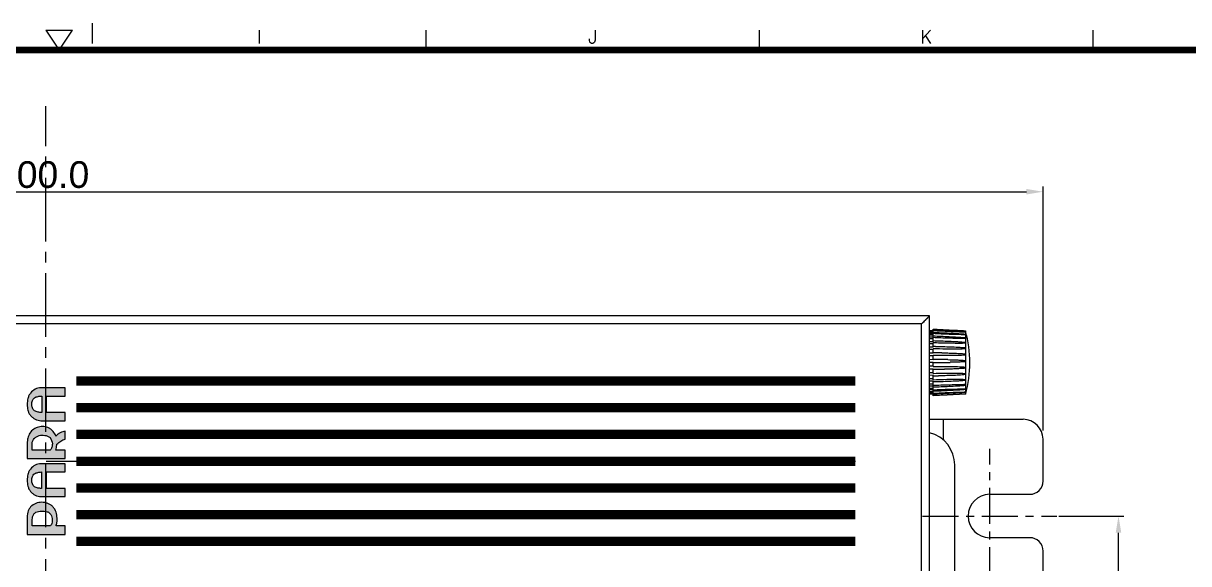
# Model space of a CAD drawing. Extents: x -425 to 6552, y -3049 to 3105.
# Drawn here: x 1342.2 to 1516.9, y -1460.4 to -1379.4 of the extents above; entities that cross this region are included whole.
import ezdxf
from ezdxf.enums import TextEntityAlignment as Align

# ---------------------------------------------------------------- set-up
doc = ezdxf.new("R2010")
doc.units = 0
doc.header["$PDMODE"] = 3
doc.header["$PDSIZE"] = 1.5
doc.linetypes.add('CENTER', pattern=[17.8, 10.75, -2.35, 2.35, -2.35])
doc.linetypes.add('CENTER2', pattern=[28.575, 19.05, -3.175, 3.175, -3.175])
doc.layers.get('0').update_dxf_attribs({"linetype": 'CONTINUOUS'})
doc.layers.get('DEFPOINTS').update_dxf_attribs({"linetype": 'CONTINUOUS'})
doc.layers.add('3', color=112, linetype='CENTER')
doc.layers.add('DIM', color=1, linetype='CONTINUOUS')
doc.styles.add('OMI-1', font='arial.ttf', dxfattribs={"oblique": 1})
doc.styles.add('SIM', font='simplex')
doc.dimstyles.new('1', dxfattribs={"dimtxt": 4, "dimasz": 2.5, "dimexe": 0.8, "dimexo": 0.3, "dimgap": 0.5, "dimtad": 1, "dimtoh": 1, "dimdec": 1, "dimzin": 0, "dimtxsty": 'OMI-1', "dimcen": 0, "dimclrd": 256, "dimclre": 256, "dimclrt": 256, "dimazin": 3, "dimtfac": 0.8, "dimtdec": 1, "dimtix": 1, "dimtmove": 0, "dimatfit": 3, "dimtolj": 1, "dimtzin": 0})

# ---------------------------------------------------------------- blocks, each defined once
blk = doc.blocks.new('*D6200')
at = {"layer": 'DEFPOINTS', "color": 0}
for p in [(1495.09, -1404.63), (1195.08, -1440.74), (1495.09, -1440.74)]:
    blk.add_point(p, dxfattribs=at)
at = {"layer": 'DIM'}
for p, q in [((1195.08, -1440.44), (1195.08, -1403.83)), ((1495.09, -1440.44), (1495.09, -1403.83)), ((1197.58, -1404.63), (1492.59, -1404.63))]:
    blk.add_line(p, q, dxfattribs=at)
for points in [[(1197.58, -1404.22), (1197.58, -1405.05), (1195.08, -1404.63)], [(1492.59, -1405.05), (1492.59, -1404.22), (1495.09, -1404.63)]]:
    blk.add_solid(points, dxfattribs=at)
at = {"layer": 'DIM', "insert": (1345.09, -1402.09), "char_height": 4, "attachment_point": 5, "style": 'OMI-1'}
blk.add_mtext('\\A1;300.0', dxfattribs=at)
blk = doc.blocks.new('*D6204')
at = {"layer": 'DEFPOINTS', "color": 0}
for p in [(1497.15, -1453.24), (1506.4, -1453.24), (1497.15, -1533.25)]:
    blk.add_point(p, dxfattribs=at)
at = {"layer": 'DIM'}
for p, q in [((1497.45, -1453.24), (1507.2, -1453.24)), ((1506.4, -1530.75), (1506.4, -1455.74)), ((1497.45, -1533.25), (1507.2, -1533.25))]:
    blk.add_line(p, q, dxfattribs=at)
for points in [[(1506.81, -1455.74), (1505.98, -1455.74), (1506.4, -1453.24)], [(1505.98, -1530.75), (1506.81, -1530.75), (1506.4, -1533.25)]]:
    blk.add_solid(points, dxfattribs=at)
at = {"layer": 'DIM', "insert": (1503.85, -1493.25), "char_height": 4, "attachment_point": 5, "rotation": 90, "style": 'OMI-1'}
blk.add_mtext('\\A1;80.0', dxfattribs=at)

msp = doc.modelspace()

# ---------------------------------------------------------------- hatches: boundary and pattern name
h = msp.add_hatch(color=256)
h.dxf.hatch_style = 1
edge = h.paths.add_edge_path()
edge.add_line((1342.81, -1453.73), (1342.81, -1456.02))
edge.add_line((1342.81, -1456.02), (1348.51, -1456.02))
edge.add_line((1348.51, -1456.02), (1348.51, -1454.7))
edge.add_line((1348.51, -1454.7), (1347.13, -1454.7))
edge.add_spline(control_points=[(1347.13, -1454.7), (1347.18, -1454.55), (1347.27, -1454.26), (1347.29, -1453.79), (1347.28, -1453.33), (1347.17, -1452.73), (1346.93, -1452.14), (1346.51, -1451.69), (1346.12, -1451.44), (1345.68, -1451.28), (1345.07, -1451.15), (1344.29, -1451.22), (1343.58, -1451.58), (1343.16, -1452.04), (1343.02, -1452.32), (1342.97, -1452.46)], knot_values=[0, 0, 0, 0, 0.062535, 0.125054, 0.187596, 0.250122, 0.374685, 0.437246, 0.499851, 0.56254, 0.625224, 0.7499, 0.874547, 0.93728, 1, 1, 1, 1], degree=3, periodic=0)
edge.add_line((1342.97, -1452.46), (1342.9, -1452.68))
edge.add_spline(control_points=[(1342.9, -1452.68), (1342.81, -1453.02), (1342.81, -1453.38), (1342.81, -1453.73)], knot_values=[0, 0, 0, 0, 1, 1, 1, 1], degree=3, periodic=0)
edge = h.paths.add_edge_path()
edge.add_line((1348.51, -1449.1), (1345.69, -1449.1))
edge.add_line((1345.69, -1449.1), (1345.69, -1446.64))
edge.add_line((1345.69, -1446.64), (1348.51, -1446.64))
edge.add_line((1348.51, -1446.64), (1348.51, -1445.41))
edge.add_line((1348.51, -1445.41), (1344.87, -1445.41))
edge.add_spline(control_points=[(1344.87, -1445.41), (1344.57, -1445.41), (1343.96, -1445.56), (1343.38, -1446.06), (1343.05, -1446.57), (1342.84, -1447.13), (1342.81, -1447.59), (1342.81, -1447.89)], knot_values=[0, 0, 0, 0, 0.249122, 0.498686, 0.624123, 0.749569, 1, 1, 1, 1], degree=3, periodic=0)
edge.add_spline(control_points=[(1342.81, -1447.89), (1342.81, -1448.19), (1342.84, -1448.64), (1343.05, -1449.2), (1343.31, -1449.57), (1343.63, -1449.89), (1344.12, -1450.22), (1344.57, -1450.33), (1344.87, -1450.33)], knot_values=[0, 0, 0, 0, 0.250068, 0.375353, 0.500628, 0.625908, 0.751187, 1, 1, 1, 1], degree=3, periodic=0)
edge.add_line((1344.87, -1450.33), (1348.51, -1450.33))
edge.add_line((1348.51, -1450.33), (1348.51, -1449.1))
edge = h.paths.add_edge_path()
edge.add_line((1348.51, -1443.39), (1347.08, -1443.39))
edge.add_spline(control_points=[(1347.08, -1443.39), (1347.12, -1443.26), (1347.16, -1443.13), (1347.19, -1442.99)], knot_values=[0, 0, 0, 0, 1, 1, 1, 1], degree=3, periodic=0)
edge.add_spline(control_points=[(1347.19, -1442.99), (1347.21, -1442.82), (1347.23, -1442.66), (1347.25, -1442.49)], knot_values=[0, 0, 0, 0, 1, 1, 1, 1], degree=3, periodic=0)
edge.add_spline(control_points=[(1347.25, -1442.49), (1347.32, -1442.39), (1347.52, -1442.22), (1347.93, -1441.93), (1348.28, -1441.78), (1348.51, -1441.7)], knot_values=[0, 0, 0, 0, 0.250155, 0.500143, 1, 1, 1, 1], degree=3, periodic=0)
edge.add_line((1348.51, -1441.7), (1348.51, -1440.51))
edge.add_spline(control_points=[(1348.51, -1440.51), (1348.38, -1440.54), (1348.12, -1440.61), (1347.73, -1440.75), (1347.38, -1440.97), (1347.2, -1441.17), (1347.11, -1441.27)], knot_values=[0, 0, 0, 0, 0.249696, 0.500518, 0.749574, 1, 1, 1, 1], degree=3, periodic=0)
edge.add_spline(control_points=[(1347.11, -1441.27), (1347, -1441.03), (1346.8, -1440.67), (1346.43, -1440.28), (1345.98, -1439.98), (1345.32, -1439.8), (1344.5, -1439.87), (1343.75, -1440.19), (1343.17, -1440.78), (1342.88, -1441.54), (1342.81, -1442.08), (1342.81, -1442.35)], knot_values=[0, 0, 0, 0, 0.12507, 0.187732, 0.250413, 0.375201, 0.500167, 0.625127, 0.749834, 0.874853, 1, 1, 1, 1], degree=3, periodic=0)
edge.add_line((1342.81, -1442.35), (1342.81, -1444.64))
edge.add_line((1342.81, -1444.64), (1348.51, -1444.64))
edge.add_line((1348.51, -1444.64), (1348.51, -1443.39))
edge = h.paths.add_edge_path()
edge.add_line((1348.51, -1434.03), (1344.87, -1434.03))
edge.add_spline(control_points=[(1344.87, -1434.03), (1344.57, -1434.03), (1343.96, -1434.18), (1343.38, -1434.68), (1343.05, -1435.18), (1342.84, -1435.75), (1342.81, -1436.21), (1342.81, -1436.51)], knot_values=[0, 0, 0, 0, 0.249122, 0.498686, 0.624123, 0.749569, 1, 1, 1, 1], degree=3, periodic=0)
edge.add_spline(control_points=[(1342.81, -1436.51), (1342.81, -1436.8), (1342.84, -1437.26), (1343.05, -1437.82), (1343.31, -1438.19), (1343.63, -1438.5), (1344.12, -1438.83), (1344.57, -1438.95), (1344.87, -1438.95)], knot_values=[0, 0, 0, 0, 0.250068, 0.375353, 0.500628, 0.625908, 0.751187, 1, 1, 1, 1], degree=3, periodic=0)
edge.add_line((1344.87, -1438.95), (1348.51, -1438.95))
edge.add_line((1348.51, -1438.95), (1348.51, -1437.72))
edge.add_line((1348.51, -1437.72), (1345.69, -1437.72))
edge.add_line((1345.69, -1437.72), (1345.69, -1435.26))
edge.add_line((1345.69, -1435.26), (1348.51, -1435.26))
edge.add_line((1348.51, -1435.26), (1348.51, -1434.03))
edge = h.paths.add_edge_path(flags=16)
edge.add_line((1346.28, -1454.7), (1343.57, -1454.7))
edge.add_line((1343.57, -1454.7), (1343.57, -1453.77))
edge.add_spline(control_points=[(1343.57, -1453.77), (1343.57, -1453.63), (1343.6, -1453.35), (1343.74, -1453.02), (1343.93, -1452.8), (1344.17, -1452.64), (1344.51, -1452.54), (1344.94, -1452.51), (1345.36, -1452.51), (1345.78, -1452.58), (1346.04, -1452.71), (1346.15, -1452.8)], knot_values=[0, 0, 0, 0, 0.125005, 0.249795, 0.312414, 0.37503, 0.499952, 0.625106, 0.750322, 0.875384, 1, 1, 1, 1], degree=3, periodic=0)
edge.add_spline(control_points=[(1346.15, -1452.8), (1346.22, -1452.87), (1346.46, -1453.16), (1346.55, -1453.55), (1346.55, -1453.83)], knot_values=[0, 0, 0, 0, 0.252009, 1, 1, 1, 1], degree=3, periodic=0)
edge.add_spline(control_points=[(1346.55, -1453.83), (1346.55, -1454.06), (1346.52, -1454.39), (1346.34, -1454.64), (1346.28, -1454.7)], knot_values=[0, 0, 0, 0, 0.748436, 1, 1, 1, 1], degree=3, periodic=0)
edge = h.paths.add_edge_path(flags=16)
edge.add_spline(control_points=[(1344.96, -1449.1), (1344.77, -1449.1), (1344.41, -1449.06), (1343.69, -1448.85), (1343.41, -1448.03), (1343.53, -1447.42), (1343.7, -1447.09), (1343.9, -1446.89), (1344.15, -1446.78), (1344.5, -1446.68), (1344.77, -1446.64), (1344.96, -1446.64)], knot_values=[0, 0, 0, 0, 0.126109, 0.251741, 0.495985, 0.621635, 0.684745, 0.747725, 0.810804, 0.873941, 1, 1, 1, 1], degree=3, periodic=0)
edge.add_line((1344.96, -1446.64), (1344.96, -1449.1))
edge = h.paths.add_edge_path(flags=16)
edge.add_line((1346.27, -1443.39), (1343.53, -1443.39))
edge.add_line((1343.53, -1443.39), (1343.53, -1442.39))
edge.add_spline(control_points=[(1343.53, -1442.39), (1343.53, -1442.11), (1343.75, -1441.7), (1344.18, -1441.34), (1344.71, -1441.11), (1345.3, -1441.11), (1345.85, -1441.24), (1346.11, -1441.38), (1346.2, -1441.48)], knot_values=[0, 0, 0, 0, 0.247311, 0.373126, 0.49884, 0.7492, 0.875033, 1, 1, 1, 1], degree=3, periodic=0)
edge.add_spline(control_points=[(1346.2, -1441.48), (1346.43, -1441.73), (1346.63, -1442.27), (1346.52, -1442.94), (1346.39, -1443.27), (1346.27, -1443.39)], knot_values=[0, 0, 0, 0, 0.496741, 0.749106, 1, 1, 1, 1], degree=3, periodic=0)
edge = h.paths.add_edge_path(flags=16)
edge.add_spline(control_points=[(1344.98, -1437.72), (1344.79, -1437.72), (1344.43, -1437.67), (1343.88, -1437.52), (1343.54, -1437.04), (1343.46, -1436.58), (1343.49, -1436.21), (1343.57, -1435.94), (1343.7, -1435.7), (1343.9, -1435.5), (1344.16, -1435.39), (1344.52, -1435.29), (1344.79, -1435.26), (1344.98, -1435.26)], knot_values=[0, 0, 0, 0, 0.125238, 0.250018, 0.373965, 0.498758, 0.561449, 0.624127, 0.686803, 0.749398, 0.812094, 0.874803, 1, 1, 1, 1], degree=3, periodic=0)
edge.add_line((1344.98, -1435.26), (1344.98, -1437.72))

# ---------------------------------------------------------------- linework, layer by layer
for p, q in [((1352.59, -1382.39), (1352.59, -1379.39)), ((1345.59, -1380.39), (1347.59, -1383.39)), ((1345.59, -1380.39), (1349.59, -1380.39)), ((1347.59, -1383.39), (1349.59, -1380.39)), ((1402.59, -1383.39), (1402.59, -1380.39)), ((1452.59, -1383.39), (1452.59, -1380.39)), ((1502.59, -1383.39), (1502.59, -1380.39)), ((1345.66, -1445.02), (1466.97, -1445.02))]:
    msp.add_line(p, q)
at = {"color": 7, "linetype": 'CONTINUOUS'}
for p, q in [((1478.09, -1423.24), (1213.08, -1423.24)), ((1478.09, -1423.24), (1476.89, -1424.44)), ((1477.94, -1423.39), (1477.87, -1423.46)), ((1478.08, -1423.25), (1477.94, -1423.39)), ((1478.09, -1423.24), (1478.08, -1423.25)), ((1478.09, -1563.25), (1478.09, -1423.24)), ((1476.89, -1424.44), (1214.28, -1424.44)), ((1476.89, -1562.05), (1476.89, -1424.44)), ((1478.59, -1425.5), (1478.09, -1425.5)), ((1478.59, -1425.52), (1478.09, -1425.52)), ((1478.59, -1426.44), (1478.59, -1425.24)), ((1483.46, -1425.5), (1483.46, -1425.5)), ((1483.46, -1425.5), (1483.47, -1425.53)), ((1483.46, -1425.51), (1483.46, -1425.64)), ((1478.59, -1425.61), (1478.09, -1425.61)), ((1478.59, -1425.72), (1478.09, -1425.72)), ((1478.59, -1425.93), (1478.09, -1425.93)), ((1478.59, -1426.12), (1478.09, -1426.12)), ((1478.59, -1426.44), (1478.09, -1426.43)), ((1478.59, -1426.7), (1478.09, -1426.7)), ((1478.59, -1427.11), (1478.09, -1427.11)), ((1478.59, -1427.11), (1478.59, -1426.5)), ((1478.59, -1427.92), (1478.59, -1427.28)), ((1483.46, -1426.63), (1483.37, -1426.63)), ((1483.46, -1425.69), (1483.46, -1425.98)), ((1483.46, -1426.07), (1483.46, -1426.51)), ((1483.46, -1426.63), (1483.46, -1427.2)), ((1478.59, -1427.43), (1478.09, -1427.44)), ((1478.59, -1427.92), (1478.09, -1427.91)), ((1478.59, -1428.29), (1478.09, -1428.3)), ((1478.59, -1428.84), (1478.09, -1428.83)), ((1478.59, -1428.84), (1478.59, -1428.18)), ((1483.46, -1427.34), (1483.46, -1428.02)), ((1483.46, -1428.19), (1483.46, -1428.95)), ((1478.59, -1429.23), (1478.09, -1429.24)), ((1478.59, -1429.81), (1478.09, -1429.8)), ((1478.59, -1430.22), (1478.09, -1430.23)), ((1478.59, -1430.8), (1478.09, -1430.79)), ((1478.59, -1429.8), (1478.59, -1429.17)), ((1478.59, -1430.84), (1478.59, -1430.21)), ((1483.46, -1429.12), (1483.46, -1429.92)), ((1483.46, -1430.1), (1483.46, -1430.91)), ((1478.59, -1431.21), (1478.09, -1431.22)), ((1478.59, -1431.77), (1478.09, -1431.76)), ((1478.59, -1432.15), (1478.09, -1432.16)), ((1478.59, -1431.86), (1478.59, -1431.21)), ((1478.59, -1432.81), (1478.59, -1432.15)), ((1483.46, -1431.09), (1483.46, -1431.88)), ((1483.46, -1432.05), (1483.46, -1432.77)), ((1348.51, -1434.03), (1344.87, -1434.03)), ((1348.51, -1435.26), (1348.51, -1434.03)), ((1478.59, -1432.67), (1478.09, -1432.66)), ((1478.59, -1433.01), (1478.09, -1433.02)), ((1478.59, -1433.47), (1478.09, -1433.46)), ((1478.59, -1433.76), (1478.09, -1433.76)), ((1478.59, -1434.12), (1478.09, -1434.12)), ((1478.59, -1433.64), (1478.59, -1433.01)), ((1478.59, -1434.33), (1478.59, -1433.76)), ((1483.46, -1432.92), (1483.46, -1433.55)), ((1483.46, -1433.68), (1483.46, -1434.18)), ((1483.46, -1434.18), (1483.46, -1434.18)), ((1483.46, -1434.28), (1483.46, -1434.65)), ((1344.98, -1435.26), (1344.98, -1437.72)), ((1345.69, -1437.72), (1345.69, -1435.26)), ((1345.69, -1435.26), (1348.51, -1435.26)), ((1478.59, -1434.34), (1478.09, -1434.35)), ((1478.59, -1434.61), (1478.09, -1434.6)), ((1478.59, -1434.75), (1478.09, -1434.75)), ((1478.59, -1434.9), (1478.09, -1434.9)), ((1478.59, -1434.96), (1478.09, -1434.96)), ((1478.59, -1434.99), (1478.09, -1434.99)), ((1478.59, -1435.24), (1478.59, -1434.34)), ((1483.46, -1434.99), (1478.59, -1435.24)), ((1483.46, -1434.71), (1483.46, -1434.92)), ((1483.46, -1434.95), (1483.46, -1434.99)), ((1348.51, -1437.72), (1345.69, -1437.72)), ((1348.51, -1438.95), (1348.51, -1437.72)), ((1344.87, -1438.95), (1348.51, -1438.95)), ((1478.09, -1438.74), (1492.09, -1438.74)), ((1480.09, -1438.74), (1480.09, -1441.79)), ((1348.51, -1441.7), (1348.51, -1440.51)), ((1342.81, -1442.35), (1342.81, -1444.64)), ((1343.53, -1443.39), (1343.53, -1442.39)), ((1495.09, -1447.99), (1495.09, -1441.74)), ((1342.81, -1444.64), (1348.51, -1444.64)), ((1346.27, -1443.39), (1343.53, -1443.39)), ((1348.51, -1443.39), (1347.08, -1443.39)), ((1348.51, -1444.64), (1348.51, -1443.39)), ((1348.51, -1445.41), (1344.87, -1445.41)), ((1348.51, -1446.64), (1348.51, -1445.41)), ((1481.84, -1490.9), (1481.84, -1445.59)), ((1344.96, -1446.64), (1344.96, -1449.1)), ((1345.69, -1449.1), (1345.69, -1446.64)), ((1345.69, -1446.64), (1348.51, -1446.64)), ((1348.51, -1449.1), (1345.69, -1449.1)), ((1348.51, -1450.33), (1348.51, -1449.1)), ((1487.09, -1449.99), (1493.09, -1449.99)), ((1344.87, -1450.33), (1348.51, -1450.33)), ((1342.97, -1452.46), (1342.9, -1452.68)), ((1342.81, -1453.73), (1342.81, -1456.02)), ((1343.57, -1454.7), (1343.57, -1453.77)), ((1346.28, -1454.7), (1343.57, -1454.7)), ((1348.51, -1454.7), (1347.13, -1454.7)), ((1348.51, -1456.02), (1348.51, -1454.7)), ((1342.81, -1456.02), (1348.51, -1456.02)), ((1493.09, -1456.49), (1487.09, -1456.49)), ((1495.09, -1528), (1495.09, -1458.49))]:
    msp.add_line(p, q, dxfattribs=at)
at = {"const_width": 1}
msp.add_lwpolyline([(1752.59, -1383.39), (952.59, -1383.39), (952.59, -1933.39), (1752.59, -1933.39)], close=True, dxfattribs=at)
at = {"color": 7, "linetype": 'CONTINUOUS'}
for points in [[(1477.8, -1423.54), (1477.71, -1423.62), (1477.62, -1423.72)], [(1477.51, -1423.82), (1477.4, -1423.93), (1477.28, -1424.05), (1477.16, -1424.17), (1477.03, -1424.31), (1476.89, -1424.44)]]:
    msp.add_lwpolyline(points, dxfattribs=at)
for points in [[(1350.16, -1433.02, 1.4, 1.4, 0), (1466.97, -1433.02, 1.4, 1.4, 0)], [(1350.16, -1437.02, 1.4, 1.4, 0), (1466.97, -1437.02, 1.4, 1.4, 0)], [(1350.16, -1441.02, 1.4, 1.4, 0), (1466.97, -1441.02, 1.4, 1.4, 0)], [(1350.16, -1449.02, 1.4, 1.4, 0), (1466.97, -1449.02, 1.4, 1.4, 0)], [(1350.16, -1453.02, 1.4, 1.4, 0), (1466.97, -1453.02, 1.4, 1.4, 0)], [(1350.16, -1457.02, 1.4, 1.4, 0), (1466.97, -1457.02, 1.4, 1.4, 0)]]:
    msp.add_lwpolyline(points, format="xyseb")
at = {"const_width": 1.4}
msp.add_lwpolyline([(1350.16, -1445.02), (1466.97, -1445.02)], dxfattribs=at)
at = {"color": 7, "linetype": 'CONTINUOUS'}
for centre, radius, start, end in [((1465.89, -1430.24), 18.21, 344.8926, 14.9859), ((1482.56, -1425.83), 0.92, 11.0011, 11.7658), ((1477.37, -1518.14), 90.34, 88.9988, 89.2284), ((1478.38, -1515.37), 86.6, 88.992, 89.8638), ((1479.34, -1512.68), 82.89, 88.998, 90.5177), ((1479.76, -1348.94), 81.28, 269.1761, 270.9892), ((1478.83, -1346.39), 84.86, 269.8356, 271.008), ((1477.85, -1343.61), 88.64, 270.4804, 271.0045), ((1482.97, -1448.1), 14.57, 88.0477, 89.0475), ((1482.36, -1434.69), 1.13, 346.9987, 347.5594), ((1492.09, -1441.74), 3, 0, 90), ((1476.84, -1445.59), 5, 0, 75.5225), ((1493.09, -1447.99), 2, 270, 0), ((1487.09, -1453.24), 3.25, 90, 270), ((1493.09, -1458.49), 2, 0, 90)]:
    msp.add_arc(centre, radius, start, end, dxfattribs=at)
for points, knots in [([(1478.59, -1425.24), (1479.4, -1425.29), (1481.03, -1425.37), (1482.65, -1425.46), (1483.46, -1425.5)], [0, 0, 0, 0, 0.500254, 1, 1, 1, 1]), ([(1483.46, -1425.51), (1482.65, -1425.48), (1481.03, -1425.39), (1479.4, -1425.31), (1478.59, -1425.27)], [0, 0, 0, 0, 0.499688, 1, 1, 1, 1]), ([(1478.59, -1425.37), (1479.4, -1425.41), (1480.62, -1425.47), (1482.25, -1425.56), (1483.06, -1425.61), (1483.46, -1425.64)], [0, 0, 0, 0, 0.500132, 0.750195, 1, 1, 1, 1]), ([(1483.46, -1425.69), (1483.06, -1425.68), (1482.24, -1425.65), (1480.62, -1425.58), (1479.4, -1425.52), (1478.59, -1425.48)], [0, 0, 0, 0, 0.249568, 0.499604, 1, 1, 1, 1]), ([(1483.47, -1425.54), (1483.47, -1425.54), (1483.47, -1425.53), (1483.47, -1425.53), (1483.46, -1425.52), (1483.46, -1425.52), (1483.46, -1425.51)], [0, 0, 0, 0, 0.068276, 0.261336, 0.575226, 1, 1, 1, 1]), ([(1483.47, -1425.53), (1483.47, -1425.53), (1483.47, -1425.53), (1483.47, -1425.54), (1483.47, -1425.54)], [0, 0, 0, 0, 0.750498, 1, 1, 1, 1]), ([(1478.59, -1425.71), (1479, -1425.72), (1479.81, -1425.76), (1481.03, -1425.82), (1482.04, -1425.88), (1482.85, -1425.93), (1483.26, -1425.96), (1483.46, -1425.98)], [0, 0, 0, 0, 0.24997, 0.50001, 0.750074, 0.875085, 1, 1, 1, 1]), ([(1483.46, -1426.07), (1483.26, -1426.07), (1482.85, -1426.06), (1482.04, -1426.04), (1481.03, -1426.01), (1479.81, -1425.96), (1479, -1425.92), (1478.59, -1425.9)], [0, 0, 0, 0, 0.124656, 0.249545, 0.499566, 0.749741, 1, 1, 1, 1]), ([(1478.59, -1426.24), (1479, -1426.26), (1479.81, -1426.29), (1481.03, -1426.34), (1482.04, -1426.4), (1482.85, -1426.46), (1483.26, -1426.49), (1483.46, -1426.51)], [0, 0, 0, 0, 0.24991, 0.49991, 0.749969, 0.875005, 1, 1, 1, 1]), ([(1483.37, -1426.63), (1483.17, -1426.63), (1482.77, -1426.63), (1481.98, -1426.62), (1480.98, -1426.6), (1479.79, -1426.56), (1478.99, -1426.52), (1478.59, -1426.5)], [0, 0, 0, 0, 0.124723, 0.249618, 0.499615, 0.74976, 1, 1, 1, 1]), ([(1478.59, -1426.95), (1479, -1426.96), (1479.81, -1426.99), (1481.03, -1427.04), (1482.04, -1427.09), (1482.85, -1427.15), (1483.26, -1427.18), (1483.46, -1427.2)], [0, 0, 0, 0, 0.249878, 0.499849, 0.749898, 0.874948, 1, 1, 1, 1]), ([(1482.99, -1427.36), (1482.62, -1427.36), (1481.89, -1427.36), (1480.42, -1427.34), (1479.32, -1427.31), (1478.59, -1427.28)], [0, 0, 0, 0, 0.249769, 0.499748, 1, 1, 1, 1]), ([(1483.46, -1425.65), (1483.46, -1425.66), (1483.47, -1425.67), (1483.47, -1425.69), (1483.47, -1425.69), (1483.47, -1425.7), (1483.47, -1425.7)], [0, 0, 0, 0, 0.422755, 0.736038, 0.927964, 1, 1, 1, 1]), ([(1483.47, -1425.7), (1483.47, -1425.7), (1483.46, -1425.7), (1483.46, -1425.69), (1483.46, -1425.69)], [0, 0, 0, 0, 0.306244, 1, 1, 1, 1]), ([(1483.46, -1425.98), (1483.46, -1425.99), (1483.46, -1426), (1483.47, -1426.01), (1483.47, -1426.02)], [0, 0, 0, 0, 0.26972, 1, 1, 1, 1]), ([(1483.47, -1426.02), (1483.47, -1426.03), (1483.47, -1426.05), (1483.47, -1426.06), (1483.47, -1426.07), (1483.46, -1426.07)], [0, 0, 0, 0, 0.717071, 0.908247, 1, 1, 1, 1]), ([(1483.46, -1426.07), (1483.46, -1426.07), (1483.46, -1426.07), (1483.46, -1426.07), (1483.46, -1426.07)], [0, 0, 0, 0, 0.428721, 1, 1, 1, 1]), ([(1483.46, -1426.51), (1483.46, -1426.53), (1483.47, -1426.55), (1483.47, -1426.59), (1483.47, -1426.61), (1483.46, -1426.62), (1483.46, -1426.63)], [0, 0, 0, 0, 0.378718, 0.687424, 0.897059, 1, 1, 1, 1]), ([(1483.46, -1427.2), (1483.47, -1427.23), (1483.47, -1427.27), (1483.47, -1427.32), (1483.46, -1427.34), (1483.46, -1427.34)], [0, 0, 0, 0, 0.625459, 0.854014, 1, 1, 1, 1]), ([(1482.5, -1428.22), (1481.85, -1428.23), (1480.54, -1428.23), (1479.24, -1428.2), (1478.59, -1428.18)], [0, 0, 0, 0, 0.499853, 1, 1, 1, 1]), ([(1478.95, -1427.81), (1479.33, -1427.82), (1480.08, -1427.84), (1481.21, -1427.88), (1482.15, -1427.92), (1482.9, -1427.97), (1483.27, -1428), (1483.46, -1428.02)], [0, 0, 0, 0, 0.249888, 0.499849, 0.74988, 0.874928, 1, 1, 1, 1]), ([(1479.91, -1428.78), (1480.2, -1428.79), (1480.8, -1428.8), (1481.69, -1428.83), (1482.43, -1428.87), (1483.02, -1428.9), (1483.31, -1428.93), (1483.46, -1428.95)], [0, 0, 0, 0, 0.24993, 0.499898, 0.749912, 0.874943, 1, 1, 1, 1]), ([(1483.46, -1428.19), (1483.3, -1428.2), (1482.98, -1428.21), (1482.66, -1428.22), (1482.5, -1428.22)], [0, 0, 0, 0, 0.499796, 1, 1, 1, 1]), ([(1483.46, -1428.02), (1483.47, -1428.06), (1483.47, -1428.1), (1483.47, -1428.16), (1483.46, -1428.18), (1483.46, -1428.19)], [0, 0, 0, 0, 0.579301, 0.820657, 1, 1, 1, 1]), ([(1483.46, -1428.95), (1483.47, -1428.98), (1483.47, -1429.04), (1483.47, -1429.1), (1483.46, -1429.12)], [0, 0, 0, 0, 0.541879, 1, 1, 1, 1]), ([(1481.89, -1429.18), (1481.34, -1429.19), (1480.24, -1429.2), (1479.14, -1429.18), (1478.59, -1429.17)], [0, 0, 0, 0, 0.49994, 1, 1, 1, 1]), ([(1480.79, -1429.8), (1481.23, -1429.81), (1481.9, -1429.83), (1482.79, -1429.87), (1483.24, -1429.9), (1483.46, -1429.92)], [0, 0, 0, 0, 0.499973, 0.74998, 1, 1, 1, 1]), ([(1483.46, -1430.1), (1483.27, -1430.12), (1482.89, -1430.15), (1482.12, -1430.18), (1481.55, -1430.2), (1481.16, -1430.2)], [0, 0, 0, 0, 0.249986, 0.499986, 1, 1, 1, 1]), ([(1483.46, -1429.12), (1483.33, -1429.13), (1483.07, -1429.15), (1482.54, -1429.17), (1482.15, -1429.18), (1481.89, -1429.18)], [0, 0, 0, 0, 0.249899, 0.499891, 1, 1, 1, 1]), ([(1483.46, -1429.92), (1483.47, -1429.95), (1483.47, -1430.01), (1483.47, -1430.08), (1483.46, -1430.1)], [0, 0, 0, 0, 0.507692, 1, 1, 1, 1]), ([(1478.59, -1430.84), (1479.09, -1430.83), (1480.08, -1430.82), (1481.07, -1430.83), (1481.57, -1430.83)], [0, 0, 0, 0, 0.500029, 1, 1, 1, 1]), ([(1478.59, -1431.86), (1479.2, -1431.84), (1480.41, -1431.82), (1481.62, -1431.82), (1482.23, -1431.83)], [0, 0, 0, 0, 0.500103, 1, 1, 1, 1]), ([(1483.46, -1432.05), (1483.29, -1432.06), (1482.96, -1432.09), (1482.28, -1432.14), (1481.43, -1432.18), (1480.42, -1432.21), (1479.74, -1432.23), (1479.4, -1432.23)], [0, 0, 0, 0, 0.125068, 0.250109, 0.500131, 0.750093, 1, 1, 1, 1]), ([(1483.46, -1431.09), (1483.33, -1431.11), (1483.07, -1431.13), (1482.55, -1431.16), (1481.9, -1431.19), (1481.11, -1431.22), (1480.59, -1431.23), (1480.33, -1431.24)], [0, 0, 0, 0, 0.125041, 0.250064, 0.500072, 0.750049, 1, 1, 1, 1]), ([(1481.57, -1430.83), (1481.88, -1430.84), (1482.36, -1430.85), (1482.99, -1430.88), (1483.3, -1430.9), (1483.46, -1430.91)], [0, 0, 0, 0, 0.500064, 0.750059, 1, 1, 1, 1]), ([(1482.23, -1431.83), (1482.44, -1431.83), (1482.85, -1431.84), (1483.26, -1431.86), (1483.46, -1431.88)], [0, 0, 0, 0, 0.500169, 1, 1, 1, 1]), ([(1483.46, -1430.91), (1483.47, -1430.94), (1483.47, -1431), (1483.47, -1431.06), (1483.46, -1431.09)], [0, 0, 0, 0, 0.474184, 1, 1, 1, 1]), ([(1483.46, -1431.88), (1483.47, -1431.9), (1483.47, -1431.96), (1483.47, -1432.01), (1483.46, -1432.05)], [0, 0, 0, 0, 0.438349, 1, 1, 1, 1]), ([(1344.87, -1434.03), (1344.57, -1434.03), (1343.96, -1434.18), (1343.38, -1434.68), (1343.05, -1435.18), (1342.84, -1435.75), (1342.81, -1436.21), (1342.81, -1436.51)], [0, 0, 0, 0, 0.249122, 0.498686, 0.624123, 0.749569, 1, 1, 1, 1]), ([(1478.59, -1432.81), (1479.29, -1432.78), (1480.33, -1432.75), (1481.73, -1432.74), (1482.43, -1432.74), (1482.78, -1432.74)], [0, 0, 0, 0, 0.500198, 0.750175, 1, 1, 1, 1]), ([(1483.46, -1432.92), (1483.26, -1432.94), (1482.85, -1432.98), (1482.04, -1433.03), (1481.03, -1433.08), (1479.81, -1433.12), (1479, -1433.15), (1478.59, -1433.15)], [0, 0, 0, 0, 0.125068, 0.25012, 0.500163, 0.750126, 1, 1, 1, 1]), ([(1478.59, -1433.64), (1479.36, -1433.61), (1480.51, -1433.57), (1482.05, -1433.54), (1482.82, -1433.53), (1483.21, -1433.54)], [0, 0, 0, 0, 0.50032, 0.750306, 1, 1, 1, 1]), ([(1483.46, -1433.68), (1483.26, -1433.7), (1482.85, -1433.73), (1482.04, -1433.79), (1481.03, -1433.84), (1479.81, -1433.9), (1479, -1433.92), (1478.59, -1433.94)], [0, 0, 0, 0, 0.125024, 0.250069, 0.500124, 0.750108, 1, 1, 1, 1]), ([(1478.59, -1434.33), (1479, -1434.31), (1479.81, -1434.27), (1481.03, -1434.23), (1482.04, -1434.2), (1482.85, -1434.18), (1483.26, -1434.18), (1483.46, -1434.18)], [0, 0, 0, 0, 0.250263, 0.500434, 0.750448, 0.875336, 1, 1, 1, 1]), ([(1483.46, -1434.28), (1483.26, -1434.3), (1482.85, -1434.33), (1482.04, -1434.39), (1481.03, -1434.45), (1479.81, -1434.51), (1479, -1434.54), (1478.59, -1434.56)], [0, 0, 0, 0, 0.124954, 0.249978, 0.50004, 0.75006, 1, 1, 1, 1]), ([(1483.46, -1432.77), (1483.46, -1432.77), (1483.47, -1432.79), (1483.47, -1432.85), (1483.47, -1432.89), (1483.46, -1432.92)], [0, 0, 0, 0, 0.162352, 0.39729, 1, 1, 1, 1]), ([(1483.46, -1433.55), (1483.46, -1433.55), (1483.47, -1433.57), (1483.47, -1433.59), (1483.47, -1433.63), (1483.46, -1433.66), (1483.46, -1433.68)], [0, 0, 0, 0, 0.124204, 0.343661, 0.645132, 1, 1, 1, 1]), ([(1483.46, -1434.18), (1483.47, -1434.18), (1483.47, -1434.19), (1483.47, -1434.21), (1483.47, -1434.24), (1483.46, -1434.27), (1483.46, -1434.28)], [0, 0, 0, 0, 0.086307, 0.286721, 0.600374, 1, 1, 1, 1]), ([(1344.98, -1437.72), (1344.79, -1437.72), (1344.43, -1437.67), (1343.88, -1437.52), (1343.54, -1437.04), (1343.46, -1436.58), (1343.49, -1436.21), (1343.57, -1435.94), (1343.7, -1435.7), (1343.9, -1435.5), (1344.16, -1435.39), (1344.52, -1435.29), (1344.79, -1435.26), (1344.98, -1435.26)], [0, 0, 0, 0, 0.125238, 0.250018, 0.373965, 0.498758, 0.561449, 0.624127, 0.686803, 0.749398, 0.812094, 0.874803, 1, 1, 1, 1]), ([(1478.59, -1434.84), (1479, -1434.82), (1479.81, -1434.78), (1481.03, -1434.72), (1482.04, -1434.68), (1482.85, -1434.66), (1483.26, -1434.65), (1483.46, -1434.65)], [0, 0, 0, 0, 0.250246, 0.500419, 0.750448, 0.875343, 1, 1, 1, 1]), ([(1483.46, -1434.71), (1483.26, -1434.73), (1482.85, -1434.76), (1482.04, -1434.81), (1481.03, -1434.87), (1479.81, -1434.93), (1479, -1434.97), (1478.59, -1434.99)], [0, 0, 0, 0, 0.124868, 0.249862, 0.499926, 0.74999, 1, 1, 1, 1]), ([(1478.59, -1435.15), (1479.4, -1435.11), (1480.62, -1435.04), (1482.24, -1434.97), (1483.06, -1434.93), (1483.46, -1434.92)], [0, 0, 0, 0, 0.500355, 0.750399, 1, 1, 1, 1]), ([(1483.46, -1434.95), (1483.06, -1434.97), (1482.24, -1435.02), (1480.62, -1435.11), (1479.4, -1435.17), (1478.59, -1435.21)], [0, 0, 0, 0, 0.249742, 0.499802, 1, 1, 1, 1]), ([(1483.46, -1434.65), (1483.46, -1434.65), (1483.46, -1434.64), (1483.46, -1434.64), (1483.47, -1434.64)], [0, 0, 0, 0, 0.365991, 1, 1, 1, 1]), ([(1483.47, -1434.69), (1483.47, -1434.69), (1483.46, -1434.7), (1483.46, -1434.7), (1483.46, -1434.71)], [0, 0, 0, 0, 0.233957, 1, 1, 1, 1]), ([(1483.46, -1434.92), (1483.46, -1434.91), (1483.46, -1434.91), (1483.47, -1434.9), (1483.47, -1434.9), (1483.47, -1434.9)], [0, 0, 0, 0, 0.724158, 0.918726, 1, 1, 1, 1]), ([(1483.47, -1434.9), (1483.47, -1434.9), (1483.47, -1434.91), (1483.47, -1434.91), (1483.47, -1434.92), (1483.46, -1434.93), (1483.46, -1434.94)], [0, 0, 0, 0, 0.065803, 0.256856, 0.571451, 1, 1, 1, 1]), ([(1483.47, -1434.64), (1483.47, -1434.64), (1483.47, -1434.65), (1483.47, -1434.66), (1483.47, -1434.68), (1483.47, -1434.69)], [0, 0, 0, 0, 0.080736, 0.271641, 1, 1, 1, 1]), ([(1342.81, -1436.51), (1342.81, -1436.8), (1342.84, -1437.26), (1343.05, -1437.82), (1343.31, -1438.19), (1343.63, -1438.5), (1344.12, -1438.83), (1344.57, -1438.95), (1344.87, -1438.95)], [0, 0, 0, 0, 0.250068, 0.375353, 0.500628, 0.625908, 0.751187, 1, 1, 1, 1]), ([(1347.11, -1441.27), (1347, -1441.03), (1346.8, -1440.67), (1346.43, -1440.28), (1345.98, -1439.98), (1345.32, -1439.8), (1344.5, -1439.87), (1343.75, -1440.19), (1343.17, -1440.78), (1342.88, -1441.54), (1342.81, -1442.08), (1342.81, -1442.35)], [0, 0, 0, 0, 0.12507, 0.187732, 0.250413, 0.375201, 0.500167, 0.625127, 0.749834, 0.874853, 1, 1, 1, 1]), ([(1343.53, -1442.39), (1343.53, -1442.11), (1343.75, -1441.7), (1344.18, -1441.34), (1344.71, -1441.11), (1345.3, -1441.11), (1345.85, -1441.24), (1346.11, -1441.38), (1346.2, -1441.48)], [0, 0, 0, 0, 0.247311, 0.373126, 0.49884, 0.7492, 0.875033, 1, 1, 1, 1]), ([(1348.51, -1440.51), (1348.38, -1440.54), (1348.12, -1440.61), (1347.73, -1440.75), (1347.38, -1440.97), (1347.2, -1441.17), (1347.11, -1441.27)], [0, 0, 0, 0, 0.249696, 0.500518, 0.749574, 1, 1, 1, 1]), ([(1346.2, -1441.48), (1346.43, -1441.73), (1346.63, -1442.27), (1346.52, -1442.94), (1346.39, -1443.27), (1346.27, -1443.39)], [0, 0, 0, 0, 0.496741, 0.749106, 1, 1, 1, 1]), ([(1347.25, -1442.49), (1347.32, -1442.39), (1347.52, -1442.22), (1347.93, -1441.93), (1348.28, -1441.78), (1348.51, -1441.7)], [0, 0, 0, 0, 0.250155, 0.500143, 1, 1, 1, 1]), ([(1344.87, -1445.41), (1344.57, -1445.41), (1343.96, -1445.56), (1343.38, -1446.06), (1343.05, -1446.57), (1342.84, -1447.13), (1342.81, -1447.59), (1342.81, -1447.89)], [0, 0, 0, 0, 0.249122, 0.498686, 0.624123, 0.749569, 1, 1, 1, 1]), ([(1342.81, -1447.89), (1342.81, -1448.19), (1342.84, -1448.64), (1343.05, -1449.2), (1343.31, -1449.57), (1343.63, -1449.89), (1344.12, -1450.22), (1344.57, -1450.33), (1344.87, -1450.33)], [0, 0, 0, 0, 0.250068, 0.375353, 0.500628, 0.625908, 0.751187, 1, 1, 1, 1]), ([(1344.96, -1449.1), (1344.77, -1449.1), (1344.41, -1449.06), (1343.69, -1448.85), (1343.41, -1448.03), (1343.53, -1447.42), (1343.7, -1447.09), (1343.9, -1446.89), (1344.15, -1446.78), (1344.5, -1446.68), (1344.77, -1446.64), (1344.96, -1446.64)], [0, 0, 0, 0, 0.126109, 0.251741, 0.495985, 0.621635, 0.684745, 0.747725, 0.810804, 0.873941, 1, 1, 1, 1]), ([(1347.13, -1454.7), (1347.18, -1454.55), (1347.27, -1454.26), (1347.29, -1453.79), (1347.28, -1453.33), (1347.17, -1452.73), (1346.93, -1452.14), (1346.51, -1451.69), (1346.12, -1451.44), (1345.68, -1451.28), (1345.07, -1451.15), (1344.29, -1451.22), (1343.58, -1451.58), (1343.16, -1452.04), (1343.02, -1452.32), (1342.97, -1452.46)], [0, 0, 0, 0, 0.062535, 0.125054, 0.187596, 0.250122, 0.374685, 0.437246, 0.499851, 0.56254, 0.625224, 0.7499, 0.874547, 0.93728, 1, 1, 1, 1]), ([(1343.57, -1453.77), (1343.57, -1453.63), (1343.6, -1453.35), (1343.74, -1453.02), (1343.93, -1452.8), (1344.17, -1452.64), (1344.51, -1452.54), (1344.94, -1452.51), (1345.36, -1452.51), (1345.78, -1452.58), (1346.04, -1452.71), (1346.15, -1452.8)], [0, 0, 0, 0, 0.125005, 0.249795, 0.312414, 0.37503, 0.499952, 0.625106, 0.750322, 0.875384, 1, 1, 1, 1]), ([(1346.15, -1452.8), (1346.22, -1452.87), (1346.46, -1453.16), (1346.55, -1453.55), (1346.55, -1453.83)], [0, 0, 0, 0, 0.252009, 1, 1, 1, 1]), ([(1346.55, -1453.83), (1346.55, -1454.06), (1346.52, -1454.39), (1346.34, -1454.64), (1346.28, -1454.7)], [0, 0, 0, 0, 0.748436, 1, 1, 1, 1])]:
    msp.add_open_spline(points, degree=3, knots=knots, dxfattribs=at)
for points in [[(1483.46, -1427.34), (1483.3, -1427.35), (1483.15, -1427.35), (1482.99, -1427.36)], [(1482.78, -1432.74), (1483, -1432.75), (1483.23, -1432.75), (1483.46, -1432.77)], [(1347.08, -1443.39), (1347.12, -1443.26), (1347.16, -1443.13), (1347.19, -1442.99)], [(1347.19, -1442.99), (1347.21, -1442.82), (1347.23, -1442.66), (1347.25, -1442.49)], [(1342.9, -1452.68), (1342.81, -1453.02), (1342.81, -1453.38), (1342.81, -1453.73)]]:
    msp.add_open_spline(points, degree=3, dxfattribs=at)
at = {"layer": '3', "linetype": 'CENTER2', "ltscale": 0.5}
msp.add_line((1345.59, -1926.42), (1345.59, -1391.8), dxfattribs=at)
at = {"layer": '3', "linetype": 'CENTER', "ltscale": 0.5}
for p, q in [((1487.09, -1463.31), (1487.09, -1443.18)), ((1477.03, -1453.24), (1497.15, -1453.24))]:
    msp.add_line(p, q, dxfattribs=at)

# ---------------------------------------------------------------- texts
at = {"style": 'SIM'}
for s, p in [('I', (1377.59, -1382.39)), ('J', (1427.59, -1382.39)), ('K', (1477.59, -1382.39))]:
    msp.add_text(s, height=2, dxfattribs=at).set_placement(p, align=Align.CENTER)

# ---------------------------------------------------------------- dimensions: what is measured, and where the dimension line sits
at = {"layer": 'DIM'}
dim = msp.add_linear_dim(base=(1495.09, -1404.63), p1=(1195.08, -1440.74), p2=(1495.09, -1440.74), dimstyle='1', dxfattribs=at)
dim.commit()
dim.dimension.update_dxf_attribs({"geometry": '*D6200', "text_midpoint": (1345.09, -1402.09)})
dim = msp.add_linear_dim(base=(1506.4, -1453.24), p1=(1497.15, -1533.25), p2=(1497.15, -1453.24), angle=90, dimstyle='1', dxfattribs=at)
dim.commit()
dim.dimension.update_dxf_attribs({"geometry": '*D6204', "text_midpoint": (1503.85, -1493.25)})

doc.saveas('drawing.dxf')
